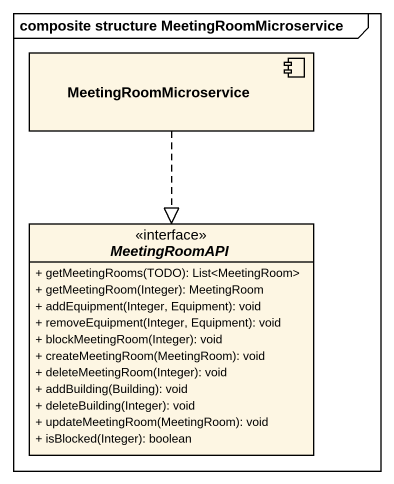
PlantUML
@startuml
mainframe composite structure MeetingRoomMicroservice
allowmixing
hide circle
hide empty members
skinparam classAttributeIconSize 0
component MeetingRoomMicroservice
interface MeetingRoomAPI {
  + getMeetingRooms(TODO): List<MeetingRoom>
  + getMeetingRoom(Integer): MeetingRoom
  + addEquipment(Integer, Equipment): void
  + removeEquipment(Integer, Equipment): void
  + blockMeetingRoom(Integer): void
  + createMeetingRoom(MeetingRoom): void
  + deleteMeetingRoom(Integer): void
  + addBuilding(Building): void
  + deleteBuilding(Integer): void
  + updateMeetingRoom(MeetingRoom): void
  + isBlocked(Integer): boolean
}
MeetingRoomMicroservice ..|> MeetingRoomAPI
@enduml
